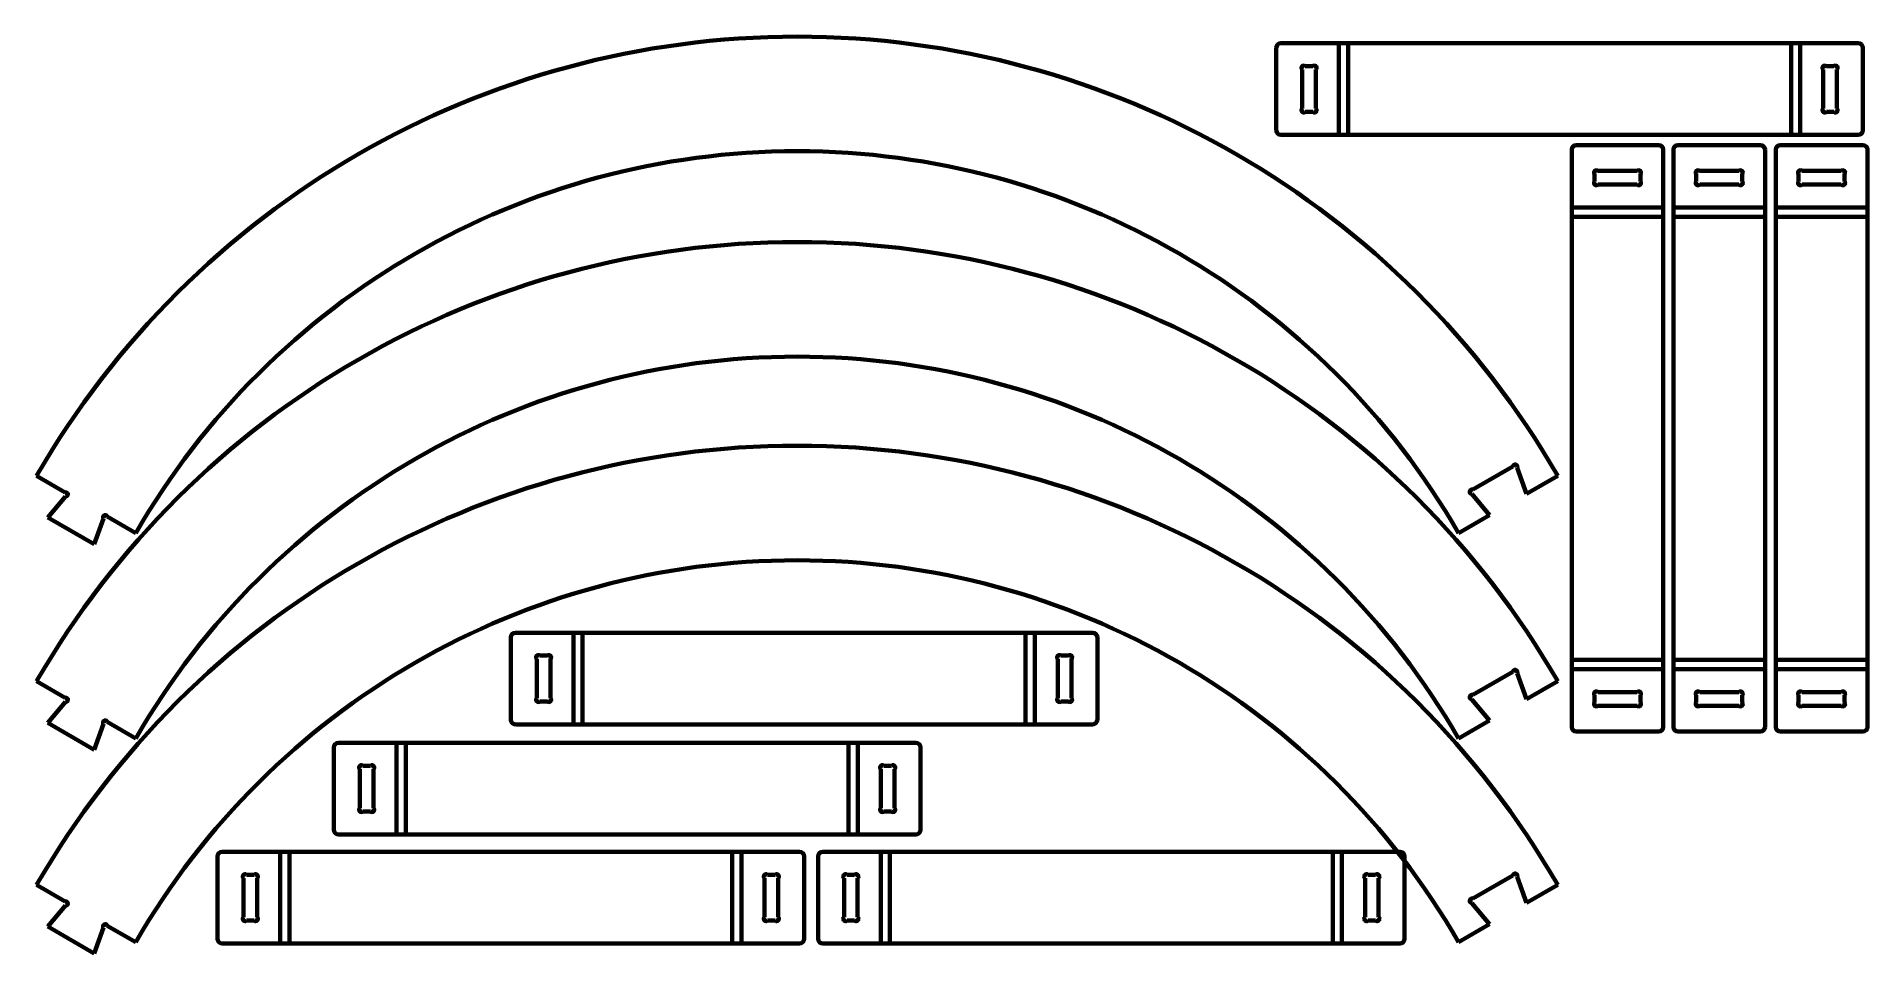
# Model space of a CAD drawing. Header units: millimetres. Extents: x 28 to 2425, y 8 to 1208.
import ezdxf

# ---------------------------------------------------------------- set-up
doc = ezdxf.new("R2010")
doc.units = ezdxf.units.MM
doc.layers.add('1', color=7, linetype='Continuous', true_color=0xffffff)

msp = doc.modelspace()

# ---------------------------------------------------------------- linework, layer by layer
at = {"layer": '1', "color": 155, "linetype": 'Continuous', "lineweight": 70}
for p, q in [((1733.384001, 1199.511747), (1657.384001, 1199.511747)), ((1733.384001, 1199.511747), (1733.384001, 1079.511747)), ((1745.384001, 1199.511747), (1733.384001, 1199.511747)), ((1745.384001, 1199.511747), (1745.384001, 1079.511747)), ((2325.384001, 1199.511747), (1745.384001, 1199.511747)), ((2325.384001, 1199.511747), (2325.384001, 1079.511747)), ((2325.384001, 1199.511747), (2337.384001, 1199.511747)), ((2337.384001, 1199.511747), (2337.384001, 1079.511747)), ((2413.384001, 1199.511747), (2337.384001, 1199.511747)), ((1651.384001, 1193.511747), (1651.384001, 1085.511747)), ((2419.384001, 1193.511747), (2419.384001, 1085.511747)), ((1685.384001, 1113.983883), (1685.384001, 1165.039611)), ((1689.384001, 1169.511747), (1699.134001, 1169.511747)), ((1703.134001, 1113.983883), (1703.134001, 1165.039611)), ((2367.634001, 1165.039611), (2367.634001, 1113.983883)), ((2371.634001, 1169.511747), (2381.384001, 1169.511747)), ((2385.384001, 1165.039611), (2385.384001, 1113.983883)), ((1689.384001, 1109.511747), (1699.134001, 1109.511747)), ((2371.634001, 1109.511747), (2381.384001, 1109.511747)), ((1733.384001, 1079.511747), (1657.384001, 1079.511747)), ((1745.384001, 1079.511747), (1733.384001, 1079.511747)), ((2325.384001, 1079.511747), (1745.384001, 1079.511747)), ((2325.384001, 1079.511747), (2337.384001, 1079.511747)), ((2413.384001, 1079.511747), (2337.384001, 1079.511747)), ((2038.173621, 1060.250667), (2038.173621, 984.250667)), ((2044.173621, 1066.250667), (2152.173621, 1066.250667)), ((2158.173621, 1060.250667), (2158.173621, 984.250667)), ((2171.309737, 1060.250667), (2171.309737, 984.250667)), ((2177.309737, 1066.250667), (2285.309737, 1066.250667)), ((2291.309737, 1060.250667), (2291.309737, 984.250667)), ((2305.377723, 1060.250667), (2305.377723, 984.250667)), ((2311.377723, 1066.250667), (2419.377723, 1066.250667)), ((2425.377723, 1060.250667), (2425.377723, 984.250667)), ((2072.645757, 1032.250667), (2123.701485, 1032.250667)), ((2205.781873, 1032.250667), (2256.837601, 1032.250667)), ((2339.849859, 1032.250667), (2390.905587, 1032.250667)), ((2068.173621, 1018.500667), (2068.173621, 1028.250667)), ((2072.645757, 1014.500667), (2123.701485, 1014.500667)), ((2128.173621, 1018.500667), (2128.173621, 1028.250667)), ((2201.309737, 1018.500667), (2201.309737, 1028.250667)), ((2205.781873, 1014.500667), (2256.837601, 1014.500667)), ((2261.309737, 1018.500667), (2261.309737, 1028.250667)), ((2335.377723, 1018.500667), (2335.377723, 1028.250667)), ((2339.849859, 1014.500667), (2390.905587, 1014.500667)), ((2395.377723, 1018.500667), (2395.377723, 1028.250667)), ((2038.173621, 972.250667), (2038.173621, 984.250667)), ((2038.173621, 984.250667), (2158.173621, 984.250667)), ((2158.173621, 972.250667), (2158.173621, 984.250667)), ((2171.309737, 972.250667), (2171.309737, 984.250667)), ((2171.309737, 984.250667), (2291.309737, 984.250667)), ((2291.309737, 972.250667), (2291.309737, 984.250667)), ((2305.377723, 984.250667), (2425.377723, 984.250667)), ((2305.377723, 972.250667), (2305.377723, 984.250667)), ((2425.377723, 972.250667), (2425.377723, 984.250667)), ((2038.173621, 972.250667), (2158.173621, 972.250667)), ((2038.173621, 972.250667), (2038.173621, 392.250667)), ((2158.173621, 972.250667), (2158.173621, 392.250667)), ((2171.309737, 972.250667), (2291.309737, 972.250667)), ((2171.309737, 972.250667), (2171.309737, 392.250667)), ((2291.309737, 972.250667), (2291.309737, 392.250667)), ((2305.377723, 972.250667), (2425.377723, 972.250667)), ((2305.377723, 972.250667), (2305.377723, 392.250667)), ((2425.377723, 972.250667), (2425.377723, 392.250667)), ((65.489595, 611.551077), (28.045172, 633.169625)), ((1961.150487, 645.43652), (1908.752905, 615.184762)), ((1979.154439, 609.643085), (1966.773113, 643.660498)), ((2019.903601, 633.169625), (1979.154439, 609.643085)), ((42.686189, 578.528608), (65.809482, 606.085876)), ((1907.479672, 609.427413), (1930.748952, 581.696164)), ((103.307967, 543.528608), (42.686189, 578.528608)), ((115.611614, 577.332601), (103.307967, 543.528608)), ((157.948983, 558.169625), (120.50456, 579.788172)), ((1930.748952, 581.696164), (1889.999791, 558.169625)), ((649.026728, 421.818192), (649.026728, 313.818192)), ((731.026728, 427.818192), (655.026728, 427.818192)), ((743.026728, 427.818192), (731.026728, 427.818192)), ((731.026728, 427.818192), (731.026728, 307.818192)), ((743.026728, 427.818192), (743.026728, 307.818192)), ((1323.026728, 427.818192), (743.026728, 427.818192)), ((1323.026728, 427.818192), (1335.026728, 427.818192)), ((1323.026728, 427.818192), (1323.026728, 307.818192)), ((1335.026728, 427.818192), (1335.026728, 307.818192)), ((1411.026728, 427.818192), (1335.026728, 427.818192)), ((1417.026728, 421.818192), (1417.026728, 313.818192)), ((683.026728, 342.290328), (683.026728, 393.346056)), ((687.026728, 397.818192), (696.776728, 397.818192)), ((700.776728, 342.290328), (700.776728, 393.346056)), ((1365.276728, 393.346056), (1365.276728, 342.290328)), ((1369.276728, 397.818192), (1379.026728, 397.818192)), ((1383.026728, 393.346056), (1383.026728, 342.290328)), ((2038.173621, 392.250667), (2158.173621, 392.250667)), ((2038.173621, 392.250667), (2038.173621, 380.250667)), ((2158.173621, 392.250667), (2158.173621, 380.250667)), ((2171.309737, 392.250667), (2291.309737, 392.250667)), ((2171.309737, 392.250667), (2171.309737, 380.250667)), ((2291.309737, 392.250667), (2291.309737, 380.250667)), ((2305.377723, 392.250667), (2425.377723, 392.250667)), ((2305.377723, 392.250667), (2305.377723, 380.250667)), ((2425.377723, 392.250667), (2425.377723, 380.250667)), ((65.489595, 342.675422), (28.045172, 364.29397)), ((1961.150487, 376.560865), (1908.752905, 346.309107)), ((1979.154439, 340.76743), (1966.773113, 374.784843)), ((2019.903601, 364.29397), (1979.154439, 340.76743)), ((2038.173621, 380.250667), (2158.173621, 380.250667)), ((2038.173621, 380.250667), (2038.173621, 304.250667)), ((2158.173621, 380.250667), (2158.173621, 304.250667)), ((2171.309737, 380.250667), (2291.309737, 380.250667)), ((2171.309737, 380.250667), (2171.309737, 304.250667)), ((2291.309737, 380.250667), (2291.309737, 304.250667)), ((2305.377723, 380.250667), (2305.377723, 304.250667)), ((2305.377723, 380.250667), (2425.377723, 380.250667)), ((2425.377723, 380.250667), (2425.377723, 304.250667)), ((42.686189, 309.652954), (65.809482, 337.210221)), ((687.026728, 337.818192), (696.776728, 337.818192)), ((1369.276728, 337.818192), (1379.026728, 337.818192)), ((1907.479672, 340.551758), (1930.748952, 312.820509)), ((2068.173621, 336.250667), (2068.173621, 346.000667)), ((2123.701485, 350.000667), (2072.645757, 350.000667)), ((2128.173621, 336.250667), (2128.173621, 346.000667)), ((2201.309737, 336.250667), (2201.309737, 346.000667)), ((2256.837601, 350.000667), (2205.781873, 350.000667)), ((2261.309737, 336.250667), (2261.309737, 346.000667)), ((2335.377723, 336.250667), (2335.377723, 346.000667)), ((2390.905587, 350.000667), (2339.849859, 350.000667)), ((2395.377723, 336.250667), (2395.377723, 346.000667)), ((1930.748952, 312.820509), (1889.999791, 289.29397)), ((2123.701485, 332.250667), (2072.645757, 332.250667)), ((2256.837601, 332.250667), (2205.781873, 332.250667)), ((2390.905587, 332.250667), (2339.849859, 332.250667)), ((103.307967, 274.652954), (42.686189, 309.652954)), ((115.611614, 308.456946), (103.307967, 274.652954)), ((157.948983, 289.29397), (120.50456, 310.912517)), ((731.026728, 307.818192), (655.026728, 307.818192)), ((743.026728, 307.818192), (731.026728, 307.818192)), ((1323.026728, 307.818192), (743.026728, 307.818192)), ((1323.026728, 307.818192), (1335.026728, 307.818192)), ((1411.026728, 307.818192), (1335.026728, 307.818192)), ((2044.173621, 298.250667), (2152.173621, 298.250667)), ((2177.309737, 298.250667), (2285.309737, 298.250667)), ((2311.377723, 298.250667), (2419.377723, 298.250667)), ((417.373798, 277.700876), (417.373798, 169.700876)), ((499.373798, 283.700876), (423.373798, 283.700876)), ((499.373798, 283.700876), (499.373798, 163.700876)), ((511.373798, 283.700876), (499.373798, 283.700876)), ((511.373798, 283.700876), (511.373798, 163.700876)), ((1091.373798, 283.700876), (511.373798, 283.700876)), ((1091.373798, 283.700876), (1091.373798, 163.700876)), ((1091.373798, 283.700876), (1103.373798, 283.700876)), ((1103.373798, 283.700876), (1103.373798, 163.700876)), ((1179.373798, 283.700876), (1103.373798, 283.700876)), ((1185.373798, 277.700876), (1185.373798, 169.700876)), ((451.373798, 198.173012), (451.373798, 249.22874)), ((455.373798, 253.700876), (465.123798, 253.700876)), ((469.123798, 198.173012), (469.123798, 249.22874)), ((1133.623798, 249.22874), (1133.623798, 198.173012)), ((1137.623798, 253.700876), (1147.373798, 253.700876)), ((1151.373798, 249.22874), (1151.373798, 198.173012)), ((455.373798, 193.700876), (465.123798, 193.700876)), ((1137.623798, 193.700876), (1147.373798, 193.700876)), ((499.373798, 163.700876), (423.373798, 163.700876)), ((511.373798, 163.700876), (499.373798, 163.700876)), ((1091.373798, 163.700876), (511.373798, 163.700876)), ((1091.373798, 163.700876), (1103.373798, 163.700876)), ((1179.373798, 163.700876), (1103.373798, 163.700876)), ((265.002052, 134.954769), (265.002052, 26.954769)), ((347.002052, 140.954769), (271.002052, 140.954769)), ((347.002052, 140.954769), (347.002052, 20.954769)), ((359.002052, 140.954769), (347.002052, 140.954769)), ((359.002052, 140.954769), (359.002052, 20.954769)), ((939.002052, 140.954769), (359.002052, 140.954769)), ((939.002052, 140.954769), (939.002052, 20.954769)), ((939.002052, 140.954769), (951.002052, 140.954769)), ((951.002052, 140.954769), (951.002052, 20.954769)), ((1027.002052, 140.954769), (951.002052, 140.954769)), ((1033.002052, 134.954769), (1033.002052, 26.954769)), ((1051.375013, 134.954769), (1051.375013, 26.954769)), ((1133.375013, 140.954769), (1057.375013, 140.954769)), ((1133.375013, 140.954769), (1133.375013, 20.954769)), ((1145.375013, 140.954769), (1133.375013, 140.954769)), ((1145.375013, 140.954769), (1145.375013, 20.954769)), ((1725.375013, 140.954769), (1145.375013, 140.954769)), ((1725.375013, 140.954769), (1725.375013, 20.954769)), ((1725.375013, 140.954769), (1737.375013, 140.954769)), ((1737.375013, 140.954769), (1737.375013, 20.954769)), ((1813.375013, 140.954769), (1737.375013, 140.954769)), ((1819.375013, 134.954769), (1819.375013, 26.954769)), ((65.489595, 76.001758), (28.045172, 97.620305)), ((299.002052, 55.426905), (299.002052, 106.482633)), ((303.002052, 110.954769), (312.752052, 110.954769)), ((316.752052, 55.426905), (316.752052, 106.482633)), ((981.252052, 106.482633), (981.252052, 55.426905)), ((985.252052, 110.954769), (995.002052, 110.954769)), ((999.002052, 106.482633), (999.002052, 55.426905)), ((1085.375013, 55.426905), (1085.375013, 106.482633)), ((1089.375013, 110.954769), (1099.125013, 110.954769)), ((1103.125013, 55.426905), (1103.125013, 106.482633)), ((1767.625013, 106.482633), (1767.625013, 55.426905)), ((1771.625013, 110.954769), (1781.375013, 110.954769)), ((1785.375013, 106.482633), (1785.375013, 55.426905)), ((1961.150487, 109.887201), (1908.752905, 79.635442)), ((1979.154439, 74.093766), (1966.773113, 108.111179)), ((2019.903601, 97.620305), (1979.154439, 74.093766)), ((1907.479672, 73.878094), (1930.748952, 46.146845)), ((42.686189, 42.979289), (65.809482, 70.536557)), ((303.002052, 50.954769), (312.752052, 50.954769)), ((985.252052, 50.954769), (995.002052, 50.954769)), ((1089.375013, 50.954769), (1099.125013, 50.954769)), ((1771.625013, 50.954769), (1781.375013, 50.954769)), ((103.307967, 7.979289), (42.686189, 42.979289)), ((115.611614, 41.783282), (103.307967, 7.979289)), ((157.948983, 22.620305), (120.50456, 44.238853)), ((1930.748952, 46.146845), (1889.999791, 22.620305)), ((347.002052, 20.954769), (271.002052, 20.954769)), ((359.002052, 20.954769), (347.002052, 20.954769)), ((939.002052, 20.954769), (359.002052, 20.954769)), ((939.002052, 20.954769), (951.002052, 20.954769)), ((1027.002052, 20.954769), (951.002052, 20.954769)), ((1133.375013, 20.954769), (1057.375013, 20.954769)), ((1145.375013, 20.954769), (1133.375013, 20.954769)), ((1725.375013, 20.954769), (1145.375013, 20.954769)), ((1725.375013, 20.954769), (1737.375013, 20.954769)), ((1813.375013, 20.954769), (1737.375013, 20.954769))]:
    msp.add_line(p, q, dxfattribs=at)
for centre, radius, start, end in [((1023.974387, 58.169625), 1150, 30, 150), ((1657.384001, 1193.511747), 6, 90, 180), ((2413.384001, 1193.511747), 6, 0, 90), ((1687.384001, 1167.275679), 3, 48.189685, 228.189685), ((1701.134001, 1167.275679), 3, 311.810315, 131.810315), ((2369.634001, 1167.275679), 3, 48.189685, 228.189685), ((2383.384001, 1167.275679), 3, 311.810315, 131.810315), ((1687.384001, 1111.747815), 3, 131.810315, 311.810315), ((1701.134001, 1111.747815), 3, 228.189685, 48.189685), ((2369.634001, 1111.747815), 3, 131.810315, 311.810315), ((2383.384001, 1111.747815), 3, 228.189685, 48.189685), ((1657.384001, 1085.511747), 6, 180, 270), ((2413.384001, 1085.511747), 6, 270, 0), ((1023.974387, 58.169625), 1000, 30, 150), ((2044.173621, 1060.250667), 6, 90, 180), ((2152.173621, 1060.250667), 6, 360, 90), ((2177.309737, 1060.250667), 6, 90, 180), ((2285.309737, 1060.250667), 6, 360, 90), ((2311.377723, 1060.250667), 6, 90, 180), ((2419.377723, 1060.250667), 6, 360, 90), ((2070.409689, 1030.250667), 3, 41.810315, 221.810315), ((2125.937553, 1030.250667), 3, 318.189685, 138.189685), ((2203.545805, 1030.250667), 3, 41.810315, 221.810315), ((2259.073669, 1030.250667), 3, 318.189685, 138.189685), ((2337.613791, 1030.250667), 3, 41.810315, 221.810315), ((2393.141655, 1030.250667), 3, 318.189685, 138.189685), ((2070.409689, 1016.500667), 3, 138.189685, 318.189685), ((2125.937553, 1016.500667), 3, 221.810315, 41.810315), ((2203.545805, 1016.500667), 3, 138.189685, 318.189685), ((2259.073669, 1016.500667), 3, 221.810315, 41.810315), ((2337.613791, 1016.500667), 3, 138.189685, 318.189685), ((2393.141655, 1016.500667), 3, 221.810315, 41.810315), ((1023.974387, -210.70603), 1150, 30, 150), ((1023.974387, -210.70603), 1000, 30, 150), ((1023.974387, -477.379695), 1150, 30, 150), ((1964.128948, 645.077674), 3, 331.810315, 173.130102), ((66.169849, 608.848931), 2.786456, 262.569222, 104.130352), ((1907.574444, 612.425916), 3, 66.869898, 268.189685), ((117.824306, 579.026216), 2.786456, 15.869648, 217.430778), ((1023.974387, -477.379695), 1000, 30, 150), ((655.026728, 421.818192), 6, 90, 180), ((1411.026728, 421.818192), 6, 0, 90), ((685.026728, 395.582124), 3, 48.189685, 228.189685), ((698.776728, 395.582124), 3, 311.810315, 131.810315), ((1367.276728, 395.582124), 3, 48.189685, 228.189685), ((1381.026728, 395.582124), 3, 311.810315, 131.810315), ((1964.128948, 376.202019), 3, 331.810315, 173.130102), ((66.169849, 339.973276), 2.786456, 262.569222, 104.130352), ((685.026728, 340.05426), 3, 131.810315, 311.810315), ((698.776728, 340.05426), 3, 228.189685, 48.189685), ((1367.276728, 340.05426), 3, 131.810315, 311.810315), ((1381.026728, 340.05426), 3, 228.189685, 48.189685), ((1907.574444, 343.550261), 3, 66.869898, 268.189685), ((2070.409689, 348.000667), 3, 41.810315, 221.810315), ((2070.409689, 334.250667), 3, 138.189685, 318.189685), ((2125.937553, 348.000667), 3, 318.189685, 138.189685), ((2125.937553, 334.250667), 3, 221.810315, 41.810315), ((2203.545805, 348.000667), 3, 41.810315, 221.810315), ((2203.545805, 334.250667), 3, 138.189685, 318.189685), ((2259.073669, 348.000667), 3, 318.189685, 138.189685), ((2259.073669, 334.250667), 3, 221.810315, 41.810315), ((2337.613791, 348.000667), 3, 41.810315, 221.810315), ((2337.613791, 334.250667), 3, 138.189685, 318.189685), ((2393.141655, 348.000667), 3, 318.189685, 138.189685), ((2393.141655, 334.250667), 3, 221.810315, 41.810315), ((117.824306, 310.150562), 2.786456, 15.869648, 217.430778), ((655.026728, 313.818192), 6, 180, 270), ((1411.026728, 313.818192), 6, 270, 0), ((2044.173621, 304.250667), 6, 180, 270), ((2152.173621, 304.250667), 6, 270, 360), ((2177.309737, 304.250667), 6, 180, 270), ((2285.309737, 304.250667), 6, 270, 360), ((2311.377723, 304.250667), 6, 180, 270), ((2419.377723, 304.250667), 6, 270, 360), ((423.373798, 277.700876), 6, 90, 180), ((1179.373798, 277.700876), 6, 0, 90), ((453.373798, 251.464808), 3, 48.189685, 228.189685), ((467.123798, 251.464808), 3, 311.810315, 131.810315), ((1135.623798, 251.464808), 3, 48.189685, 228.189685), ((1149.373798, 251.464808), 3, 311.810315, 131.810315), ((453.373798, 195.936944), 3, 131.810315, 311.810315), ((467.123798, 195.936944), 3, 228.189685, 48.189685), ((1135.623798, 195.936944), 3, 131.810315, 311.810315), ((1149.373798, 195.936944), 3, 228.189685, 48.189685), ((423.373798, 169.700876), 6, 180, 270), ((1179.373798, 169.700876), 6, 270, 0), ((271.002052, 134.954769), 6, 90, 180), ((1027.002052, 134.954769), 6, 0, 90), ((1057.375013, 134.954769), 6, 90, 180), ((1813.375013, 134.954769), 6, 0, 90), ((301.002052, 108.718701), 3, 48.189685, 228.189685), ((314.752052, 108.718701), 3, 311.810315, 131.810315), ((983.252052, 108.718701), 3, 48.189685, 228.189685), ((997.002052, 108.718701), 3, 311.810315, 131.810315), ((1087.375013, 108.718701), 3, 48.189685, 228.189685), ((1101.125013, 108.718701), 3, 311.810315, 131.810315), ((1769.625013, 108.718701), 3, 48.189685, 228.189685), ((1783.375013, 108.718701), 3, 311.810315, 131.810315), ((1964.128948, 109.528355), 3, 331.810315, 173.130102), ((66.169849, 73.299612), 2.786456, 262.569222, 104.130352), ((1907.574444, 76.876597), 3, 66.869898, 268.189685), ((301.002052, 53.190837), 3, 131.810315, 311.810315), ((314.752052, 53.190837), 3, 228.189685, 48.189685), ((983.252052, 53.190837), 3, 131.810315, 311.810315), ((997.002052, 53.190837), 3, 228.189685, 48.189685), ((1087.375013, 53.190837), 3, 131.810315, 311.810315), ((1101.125013, 53.190837), 3, 228.189685, 48.189685), ((1769.625013, 53.190837), 3, 131.810315, 311.810315), ((1783.375013, 53.190837), 3, 228.189685, 48.189685), ((117.824306, 43.476897), 2.786456, 15.869648, 217.430778), ((271.002052, 26.954769), 6, 180, 270), ((1027.002052, 26.954769), 6, 270, 0), ((1057.375013, 26.954769), 6, 180, 270), ((1813.375013, 26.954769), 6, 270, 0)]:
    msp.add_arc(centre, radius, start, end, dxfattribs=at)

doc.saveas('drawing.dxf')
